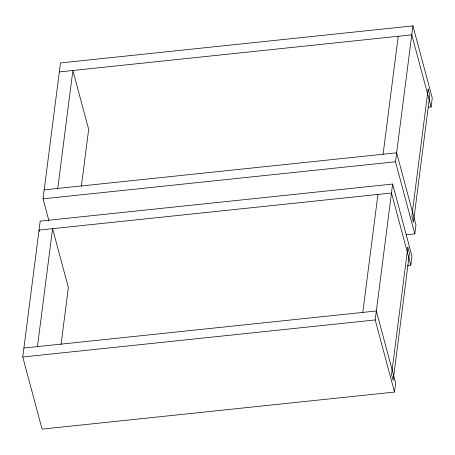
<?xml version="1.0" encoding="UTF-8"?>
<svg xmlns="http://www.w3.org/2000/svg" width="455" height="455" viewBox="0 0 455 455"><rect width="100%" height="100%" fill="white"/><g stroke="black" fill="none" stroke-linecap="round" stroke-linejoin="round"><path stroke-width="0.68" d="M23.899 348.041L376.348 310.981L395.668 383.093L394.519 392.062L42.076 429.122L22.75 357.01L40.188 221.119L392.631 184.053L411.957 256.171L410.802 265.134L407.271 265.504M48.878 220.601L43.043 198.829L60.481 62.938L412.924 25.878L432.25 97.99L431.101 106.959L428.274 107.255M37.458 346.619L52.592 228.655L68.369 287.549L61.072 344.424M57.751 188.438L72.885 70.48L88.668 129.374L81.371 186.249M362.789 312.403L377.923 194.444M383.087 154.228L398.222 36.269M394.519 392.062L375.193 319.945L392.631 184.053M406.338 234.774L414.812 233.881L395.492 161.77L412.924 25.878M414.812 233.881L415.967 224.918L396.641 152.8L44.198 189.866M59.332 71.907L411.775 34.842L431.101 106.959M43.043 198.829L395.492 161.77M22.75 357.01L375.193 319.945M410.802 265.134L391.482 193.017L39.033 230.082L39.403 231.453M407.851 247.304L391.533 374.488L393.143 380.494L409.466 253.31L407.851 247.304M428.149 89.123L411.832 216.307L413.441 222.319L429.759 95.135L428.149 89.123"/></g></svg>
